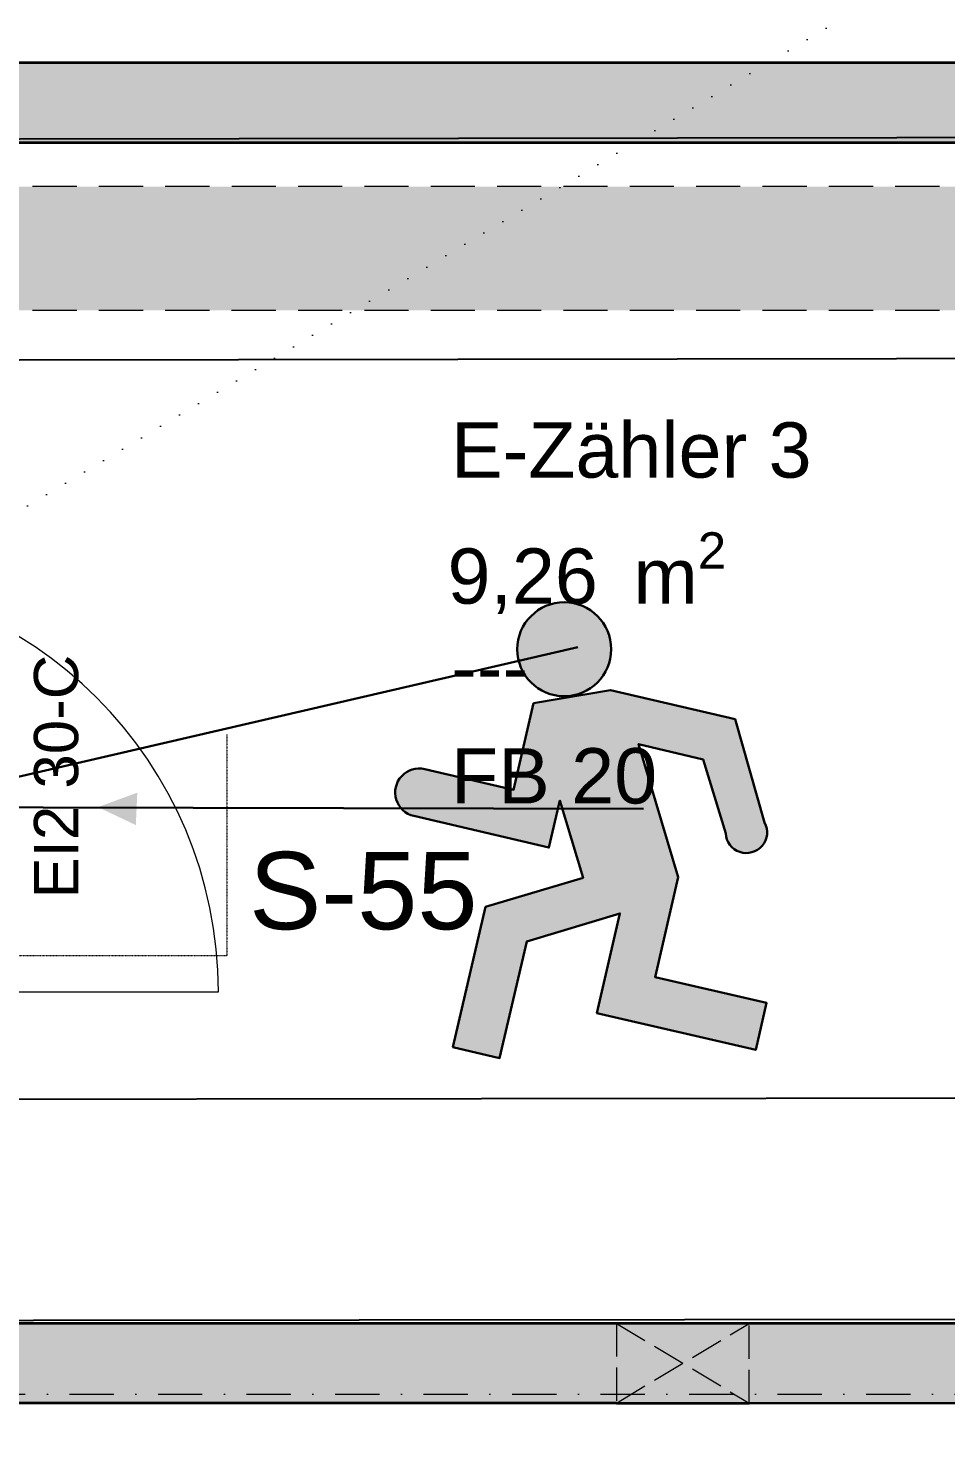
# Model space of a CAD drawing. Header units: millimetres. Extents: x 32522367 to 32638135, y 41424826 to 41540167.
# Drawn here: x 32620089 to 32622163, y 41449941 to 41453141 of the extents above; entities that cross this region are included whole.
import ezdxf
from ezdxf.enums import TextEntityAlignment as Align

# ---------------------------------------------------------------- set-up
doc = ezdxf.new("R2010")
doc.units = ezdxf.units.MM
for name, pattern in [('Achse', [0.2, 0.1, -0.05, 0, -0.05]), ('Punktlinie weit', [0.05, 0, -0.05]), ('Raster', [0.2, 0.1, -0.05, 0, -0.05]), ('Strichlinie eng', [0.1, 0.075, -0.025]), ('Strichlinie mittel', [0.15, 0.1, -0.05]), ('Untersicht', [0.1, 0.075, -0.025])]:
    doc.linetypes.add(name, pattern=pattern)
for name, color, linetype in [('000 Achsraster Haupt', 251, 'Continuous'), ('120 Wand Innen tragend', 251, 'Continuous'), ('715 Lueftung', 251, 'Continuous'), ('810 Raum.Whg', 251, 'Continuous'), ('811 Raum 2.Erschließung_ Nebenräume_Allg.räume_Technik', 251, 'Continuous'), ('955 Polierplan Beschriftung', 251, 'Continuous'), ('Archicad Türen', 251, 'Continuous'), ('dp_GE_ST', 180, 'Continuous')]:
    doc.layers.add(name, color=color, linetype=linetype)
for name, color, linetype, lineweight in [('000 Achsraster Haupt_Stift_Nr__1', 251, 'Continuous', 13), ('120 Wand Innen tragend_Stift_Nr__1', 251, 'Continuous', 13), ('120 Wand Innen tragend_Stift_Nr__24', 251, 'Continuous', 13), ('120 Wand Innen tragend_Stift_Nr__6', 251, 'Continuous', 13), ('120 Wand Innen tragend_Stift_Nr__8', 251, 'Continuous', 35), ('715 Lueftung_Stift_Nr__104', 251, 'Continuous', 18), ('851 Marker Schnittführung Neben_Stift_Nr__1', 251, 'Continuous', 13), ('851 Marker Schnittführung Neben_Stift_Nr__2', 251, 'Continuous', 18), ('955 Polierplan Beschriftung_Stift_Nr__1', 251, 'Continuous', 13), ('970 Brandschutz Beschriftung.Texte_ Bemaßung_ Symbole_ Fluchtwege_Stift_Nr__121', 251, 'Continuous', 13), ('Archicad Raumstempel_Stift_Nr__1', 251, 'Continuous', 13), ('Archicad Türen_Stift_Nr__1', 251, 'Continuous', 13), ('Archicad Türen_Stift_Nr__8', 251, 'Continuous', 35)]:
    doc.layers.add(name, color=color, linetype=linetype, lineweight=lineweight)
doc.layers.add('E2_LEHR_MENSCH_NATIVE', color=112, linetype='Continuous', lineweight=35, true_color=0x20dd55)
doc.layers.add('E2_LEHR_WEG_B_INTERPRETATION', color=112, linetype='Continuous', lineweight=80, true_color=0x20dd55)
doc.layers.add('E_NACHRTECH', color=3, linetype='Continuous', true_color=0x00fa00)
doc.styles.add('ERSTELLTER_STIL_1', font='arial.ttf')

# ---------------------------------------------------------------- blocks, each defined once
blk = doc.blocks.new('E-Zähler 3__111', base_point=(75.3527, -11.5962))
at = {"layer": 'Archicad Raumstempel_Stift_Nr__1', "color": 7, "lineweight": 13, "insert": (75.0225, -11.3006), "char_height": 0.125, "attachment_point": 1, "rotation": 343.6401, "style": 'ERSTELLTER_STIL_1'}
blk.add_mtext('\\A1;{\\pql;\\pt0,0.05;\\fArial|b0|i0|c0|p0;\\W1.000000;9,26\\fArial|b0|i0|c0|p0;\\W1.000000;\\A1{\\H.66x;\\S^  ;}\\fArial|b0|i0|c0|p0;\\W1.000000; m\\fArial|b0|i0|c0|p0;\\W1.000000;\\A1{\\H.66x;\\S2^  ;}}', dxfattribs=at)
at = {"layer": 'Archicad Raumstempel_Stift_Nr__1', "color": 7, "lineweight": 13, "style": 'ERSTELLTER_STIL_1'}
for tag, p in [('ROOM_NAME', (75.1002, -11.0644)), ('DUMMY_891', (75.031, -11.2715)), ('DUMMY_890', (75.8681, -11.2613)), ('DUMMY_892', (74.9619, -11.5071)), ('DUMMY_893', (74.9619, -11.5356)), ('sCustom1Value', (74.8927, -11.7712)), ('DUMMY_894', (75.3316, -11.8715))]:
    blk.add_attdef(tag, text='', height=0.125, rotation=343.6401, dxfattribs=at).set_placement(p, align=Align.TOP_LEFT)
blk = doc.blocks.new('Öffnung_218')
at = {"layer": '120 Wand Innen tragend_Stift_Nr__1', "color": 7, "linetype": 'Untersicht', "lineweight": 13}
for p, q in [((74.8853, -13.1243), (75.1224, -13.3815)), ((74.8346, -13.297), (75.1731, -13.2088))]:
    blk.add_line(p, q, dxfattribs=at)
at = {"layer": '120 Wand Innen tragend_Stift_Nr__6', "color": 7, "linetype": 'Untersicht', "lineweight": 13, "flags": 128}
for points in [[(74.8853, -13.1243), (74.8346, -13.297)], [(75.1224, -13.3815), (75.1731, -13.2088)]]:
    blk.add_lwpolyline(points, dxfattribs=at)
at = {"layer": '120 Wand Innen tragend_Stift_Nr__8', "color": 7, "linetype": 'Continuous', "lineweight": 35, "flags": 128}
for points in [[(75.1731, -13.2088), (74.8853, -13.1243)], [(74.8346, -13.297), (75.1224, -13.3815)]]:
    blk.add_lwpolyline(points, dxfattribs=at)
blk = doc.blocks.new('Wand_341', base_point=(71.5078, -12.1329))
at = {"layer": '120 Wand Innen tragend_Stift_Nr__24', "linetype": 'Continuous', "lineweight": 13}
blk.add_hatch(color=92, dxfattribs=at).paths.add_polyline_path([(72.5249, -12.4314), (72.4742, -12.6041), (76.3986, -13.7562), (76.4493, -13.5835)])
at = {"layer": '120 Wand Innen tragend_Stift_Nr__8', "color": 7, "linetype": 'Continuous', "lineweight": 35, "flags": 128}
for points in [[(74.8853, -13.1243), (73.1198, -12.6061)], [(72.7045, -12.6717), (74.8346, -13.297)], [(76.4493, -13.5835), (75.1731, -13.2088)], [(75.1224, -13.3815), (76.5713, -13.8069)]]:
    blk.add_lwpolyline(points, dxfattribs=at)
blk = doc.blocks.new('Zargentür 1-Fl 27')
at = {"layer": 'Archicad Türen_Stift_Nr__1', "color": 7, "linetype": 'Continuous', "lineweight": 13}
for p, q in [((0.47, 0), (0.47, 0.94)), ((-0.47, 0), (-0.53, 0)), ((-0.53, 0), (-0.53, -0.18)), ((-0.47, -0.035), (-0.47, 0)), ((0.47, -0.035), (0.47, 0)), ((0.47, 0), (0.53, 0)), ((0.53, 0), (0.53, -0.18)), ((-0.45, -0.035), (-0.47, -0.035)), ((-0.45, -0.18), (-0.45, -0.035)), ((0.45, -0.18), (0.45, -0.035)), ((0.45, -0.035), (0.47, -0.035)), ((-0.53, -0.18), (-0.47, -0.18)), ((-0.47, -0.18), (-0.45, -0.18)), ((0.47, -0.18), (0.45, -0.18)), ((0.53, -0.18), (0.47, -0.18))]:
    blk.add_line(p, q, dxfattribs=at)
at = {"layer": 'Archicad Türen_Stift_Nr__1', "color": 7, "linetype": 'Strichlinie eng', "lineweight": 13}
for p, q in [((-0.53, 0), (0.53, 0)), ((-0.53, -0.18), (0.53, -0.18))]:
    blk.add_line(p, q, dxfattribs=at)
at = {"layer": 'Archicad Türen_Stift_Nr__1', "color": 7, "linetype": 'Continuous', "lineweight": 13}
blk.add_arc((0.47, 0), 0.94, 90, 180, dxfattribs=at)
at = {"layer": 'Archicad Türen_Stift_Nr__8', "color": 7, "linetype": 'Continuous', "lineweight": 35}
for p, q in [((-0.53, 0), (-0.53, -0.18)), ((-0.53, 0), (-0.53, -0.18)), ((0.53, 0), (0.53, -0.18)), ((0.53, 0), (0.53, -0.18))]:
    blk.add_line(p, q, dxfattribs=at)
blk = doc.blocks.new('Wand_342', base_point=(74.852, -6.7051))
at = {"layer": 'Archicad Türen', "color": 7, "linetype": 'Continuous', "lineweight": 13, "rotation": 253.6400720532658}
blk.add_blockref('Zargentür 1-Fl 27', (73.4634, -11.4355), dxfattribs=at)
blk = doc.blocks.new('Wand_367', base_point=(77.252, -10.8488))
at = {"layer": '120 Wand Innen tragend_Stift_Nr__24', "linetype": 'Continuous', "lineweight": 13}
blk.add_hatch(color=92, dxfattribs=at).paths.add_polyline_path([(73.9225, -9.8715), (73.8718, -10.0442), (77.2013, -11.0216), (77.252, -10.8488)])
at = {"layer": '120 Wand Innen tragend_Stift_Nr__8', "color": 7, "linetype": 'Continuous', "lineweight": 35, "flags": 128}
for points in [[(77.252, -10.8488), (73.9225, -9.8715)], [(73.8718, -10.0442), (77.2013, -11.0216)]]:
    blk.add_lwpolyline(points, dxfattribs=at)
blk = doc.blocks.new('Träger_63', base_point=(77.815, -11.4518))
at = {"layer": '715 Lueftung_Stift_Nr__104', "linetype": 'Continuous', "lineweight": 0, "true_color": 0x260033}
for points in [[(73.8607, -10.4369), (77.0943, -11.3862), (77.1732, -11.1175), (73.9396, -10.1683)], [(77.9888, -11.3569), (77.3459, -11.1682), (77.267, -11.4369), (77.6412, -11.5467)]]:
    blk.add_hatch(color=198, dxfattribs=at).paths.add_polyline_path(points)
at = {"layer": '715 Lueftung_Stift_Nr__104', "color": 202, "linetype": 'Strichlinie mittel', "lineweight": 18, "true_color": 0x9900cc, "flags": 128}
for points in [[(73.8607, -10.4369), (73.9396, -10.1683)], [(77.1732, -11.1175), (73.9396, -10.1683)], [(77.0943, -11.3862), (73.8607, -10.4369)], [(77.0943, -11.3862), (77.1732, -11.1175)], [(77.267, -11.4369), (77.3459, -11.1682)], [(77.9888, -11.3569), (77.3459, -11.1682)], [(77.6412, -11.5467), (77.267, -11.4369)]]:
    blk.add_lwpolyline(points, dxfattribs=at)
blk = doc.blocks.new('Etikett_305', base_point=(61.3326, -9.5467))
at = {"layer": '955 Polierplan Beschriftung_Stift_Nr__1', "color": 7, "linetype": 'Punktlinie weit', "lineweight": 13}
blk.add_line((59.5786, -14.7466), (82.5788, -8.7857), dxfattribs=at)
blk = doc.blocks.new('Standard-Rastermarker_20')
at = {"layer": '000 Achsraster Haupt_Stift_Nr__1', "color": 7, "linetype": 'Raster', "lineweight": 13}
blk.add_line((1, 0), (91.4133, 0), dxfattribs=at)
at = {"layer": '000 Achsraster Haupt_Stift_Nr__1', "color": 7, "lineweight": 13, "style": 'ERSTELLTER_STIL_1'}
for tag, p in [('AC_MarkerText_1_0', (-0.25, 0.075)), ('AC_MarkerText_1_1', (92.6633, 0.075))]:
    blk.add_attdef(tag, text='', height=0.15, dxfattribs=at).set_placement(p, align=Align.TOP_CENTER)
blk = doc.blocks.new('98095500')
at = {"color": 18, "lineweight": 30, "true_color": 0x000000}
for points in [[(423921.73, 99168.82), (423956.82, 99168.82), (423956.82, 99202.95), (423984.52, 99214.53), (424033.69, 99214.53), (424053.79, 99178.33)], [(424040.17, 99170.92), (424025.2, 99196.66), (423999.74, 99196.78), (424026.18, 99150.32), (424026.18, 99110.9), (424070.22, 99110.9), (424070.22, 99092.32), (424007.48, 99092.32), (424007.48, 99131.68), (423974.96, 99113.11), (423974.96, 99066.99), (423956.52, 99066.99), (423956.52, 99122.44), (423990.54, 99141.87), (423975.12, 99168.79), (423975.12, 99150.21), (423921.73, 99150.28)]]:
    blk.add_lwpolyline(points, dxfattribs=at)
blk.add_circle((423963.6, 99225.86), 18.08, dxfattribs=at)
for centre, radius, start, end in [((424047.83, 99173.07), 7.96, 195.7299, 41.4005), ((423921.73, 99159.55), 9.27, 89.9849, 270.0151)]:
    blk.add_arc(centre, radius, start, end, dxfattribs=at)
blk = doc.blocks.new('750298750')
h = blk.add_hatch(color=3)
h.paths.add_polyline_path([(426943.63, 99576.9), (426968.12, 99576.79), (426982.52, 99552.02, 1.25347), (426995.63, 99559.16), (426976.28, 99593.98), (426928.98, 99593.98), (426902.34, 99582.83), (426902.34, 99550.01), (426868.58, 99550.01, 1), (426868.59, 99532.17), (426919.94, 99532.11), (426919.94, 99549.98), (426934.78, 99524.08), (426902.06, 99505.39), (426902.06, 99452.05), (426919.79, 99452.05), (426919.79, 99496.41), (426951.07, 99514.28), (426951.07, 99476.42), (427011.43, 99476.42), (427011.43, 99494.29), (426969.06, 99494.29), (426969.06, 99532.21)])
h.paths.add_polyline_path([(426891.47, 99604.88, 1), (426926.25, 99604.88, 1)])
at = {"xscale": 0.9619413167778113, "yscale": 0.9619413167778113, "zscale": 0.9619413167778113}
blk.add_blockref('98095500', (19080.76, 4155.42), dxfattribs=at)
blk = doc.blocks.new('E2_MOL_LEHRPERSON_ZENTRIERT')
blk.add_blockref('750298750', (-426935.55, -99537.16))

msp = doc.modelspace()

# ---------------------------------------------------------------- linework, layer by layer
at = {"layer": '810 Raum.Whg', "color": 254, "linetype": 'Continuous', "lineweight": 0, "true_color": 0xd3d2c7, "flags": 128}
msp.add_lwpolyline([(32619578.809, 41452882.789), (32619578.82, 41450212.789), (32623048.82, 41450212.807), (32623048.807, 41452882.807)], close=True, dxfattribs=at)
at = {"layer": '811 Raum 2.Erschließung_ Nebenräume_Allg.räume_Technik', "color": 40, "linetype": 'Continuous', "lineweight": 0, "true_color": 0xffd933, "flags": 128}
msp.add_lwpolyline([(32610018.739, 41466112.741), (32610018.787, 41456542.741), (32617898.79, 41456542.781), (32619398.791, 41456542.789), (32619578.79, 41456542.789), (32623228.788, 41456542.808), (32623228.789, 41456362.808), (32619578.791, 41456362.789), (32619578.807, 41453062.789), (32623228.806, 41453062.808), (32623228.821, 41450032.808), (32619578.821, 41450032.789), (32619398.821, 41450032.789), (32614878.823, 41450032.766), (32614878.836, 41447562.766), (32616928.836, 41447562.776), (32616928.837, 41447382.776), (32614878.837, 41447382.766), (32614878.863, 41442212.772), (32627278.861, 41442212.834)], dxfattribs=at)
at = {"layer": '851 Marker Schnittführung Neben_Stift_Nr__2', "color": 7, "linetype": 'Achse', "lineweight": 18}
msp.add_lwpolyline([(32620538.261, 41451543.843), (32620538.264, 41451043.843), (32619038.264, 41451043.835)], dxfattribs=at)
at = {"layer": 'dp_GE_ST'}
for points in [[(32623044.071, 41452895.59), (32623043.197, 41452394.66), (32619572.728, 41452389.741), (32619573.603, 41452889.745)], [(32623044.361, 41450723.279), (32623043.487, 41450222.349), (32617893.488, 41450217.38), (32617894.363, 41450717.384)]]:
    msp.add_lwpolyline(points, close=True, dxfattribs=at)
at = {"layer": 'E2_LEHR_WEG_B_INTERPRETATION', "color": 112, "true_color": 0x20dd55}
msp.add_solid([(32620246.563, 41451379.99), (32620335.491, 41451412.675), (32620332.16, 41451339.374)], dxfattribs=at)
at = {"layer": 'E_NACHRTECH', "color": 4, "lineweight": 30}
msp.add_lwpolyline([(32621331.321, 41451741.485), (32619775.859, 41451381.358)], dxfattribs=at)
at = {"layer": 'E_NACHRTECH', "color": 3, "lineweight": 30}
msp.add_lwpolyline([(32619782.913, 41451380.002), (32621479.554, 41451376.12)], dxfattribs=at)

# ---------------------------------------------------------------- block references
at = {"layer": '000 Achsraster Haupt', "color": 7, "linetype": 'Continuous', "lineweight": 18, "xscale": 999.9999999999995, "yscale": 999.9999999999995, "zscale": 999.9999999999995, "rotation": 0.0002901272618044}
msp.add_blockref('Standard-Rastermarker_20', (32539942.788, 41450052.387), dxfattribs=at)
at = {"layer": '120 Wand Innen tragend', "color": 7, "lineweight": 35, "xscale": 1000, "yscale": 1000, "zscale": 1000, "rotation": 16.36019999999994}
for name, p in [('Wand_342', (32619578.791, 41456362.789)), ('Wand_367', (32623048.806, 41453062.807)), ('Wand_341', (32617898.821, 41450212.781))]:
    msp.add_blockref(name, p, dxfattribs=at)
at = {"layer": '120 Wand Innen tragend', "color": 7, "linetype": 'Continuous', "lineweight": 13, "xscale": 1000, "yscale": 1000, "zscale": 1000, "rotation": 16.36019999999994}
msp.add_blockref('Öffnung_218', (32545868.865, 41441712.417), dxfattribs=at)
at = {"layer": '715 Lueftung', "color": 8, "lineweight": 13, "xscale": 1000, "yscale": 1000, "zscale": 1000, "rotation": 16.36019999999994}
msp.add_blockref('Träger_63', (32623758.808, 41452642.811), dxfattribs=at)
at = {"layer": '810 Raum.Whg', "color": 7, "linetype": 'Continuous', "lineweight": 13, "xscale": 1000, "yscale": 1000, "zscale": 1000, "rotation": 16.36019999999994}
msp.add_blockref('E-Zähler 3__111', (32621436.934, 41451810.723), dxfattribs=at).add_auto_attribs({'ROOM_NAME': 'E-Zähler 3', 'sCustom1Value': 'FB 20', 'DUMMY_893': '---'})
at = {"layer": '955 Polierplan Beschriftung', "color": 7, "linetype": 'Continuous', "lineweight": 13, "xscale": 1000, "yscale": 1000, "zscale": 1000, "rotation": 16.36019999999994}
msp.add_blockref('Etikett_305', (32607407.128, 41449828.084), dxfattribs=at)
at = {"layer": 'E2_LEHR_MENSCH_NATIVE', "color": 112, "true_color": 0x20dd55, "xscale": 6.107755025382401, "yscale": 6.107755025382401, "rotation": 346.9323015126012}
msp.add_blockref('E2_MOL_LEHRPERSON_ZENTRIERT', (32621365.966, 41451297.162), dxfattribs=at)

# ---------------------------------------------------------------- texts
at = {"layer": '851 Marker Schnittführung Neben_Stift_Nr__1', "color": 7, "linetype": 'Continuous', "lineweight": 13, "insert": (32620588.262, 41451278.843), "char_height": 175, "attachment_point": 1, "rotation": 0.00029, "style": 'ERSTELLTER_STIL_1'}
msp.add_mtext('\\A1;{\\pql;\\fArial|b0|i0|c0|p0;\\W1.000000;S-\\fArial|b0|i0|c0|p0;\\W1.000000;55}', dxfattribs=at)
at = {"layer": '970 Brandschutz Beschriftung.Texte_ Bemaßung_ Symbole_ Fluchtwege_Stift_Nr__121', "color": 1, "linetype": 'Continuous', "lineweight": 13, "true_color": 0xe60000, "insert": (32620101.807, 41451724.622), "char_height": 100, "attachment_point": 3, "rotation": 90.000272, "style": 'ERSTELLTER_STIL_1'}
msp.add_mtext('\\A1;{\\pqr;\\fArial|b0|i0|c0|p0;\\W1.000000;EI2 30-C }', dxfattribs=at)

doc.saveas('drawing.dxf')
